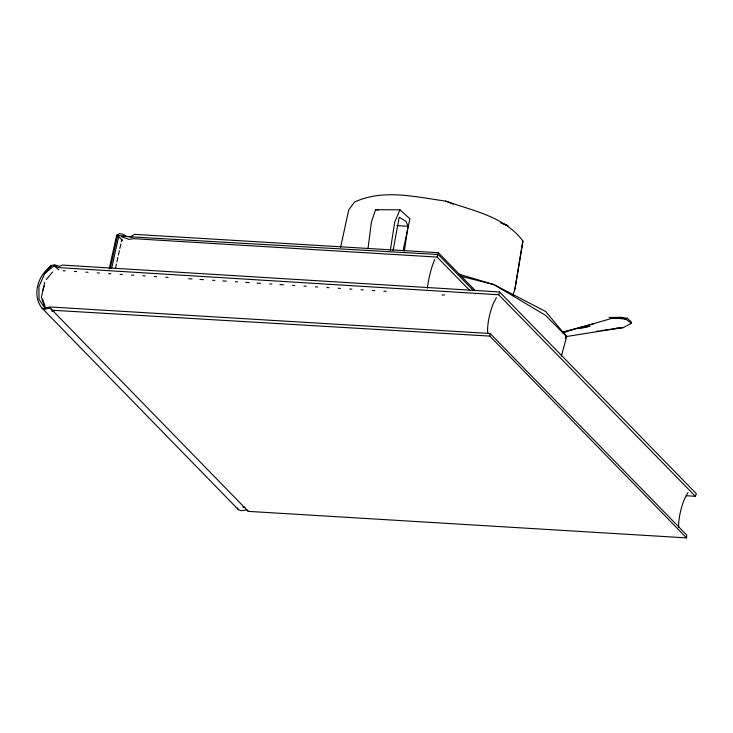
<?xml version="1.0" encoding="UTF-8"?>
<svg xmlns="http://www.w3.org/2000/svg" width="733" height="733" viewBox="0 0 733 733"><rect width="100%" height="100%" fill="white"/><g stroke="black" fill="none" stroke-linecap="round" stroke-linejoin="round"><path stroke-width="1.1" d="M109.162 268.993L116.657 235.275L119.525 233.625L122.75 234.175L126.589 236.53L130.547 236.722L134.46 234.358L438.325 252.702L437.152 257.091L469.926 290.671M51.264 265.529L51.411 265.676C38.318 274.893 31.51 294.437 41.937 308.071L44.631 309.225L50.229 308.098L248.322 511.368L686.555 537.894L686.739 535.072L490.148 333.515L49.853 306.962L44.74 307.915L39.023 299.275L38.904 286.612L44.731 273.519L51.264 265.529L54.489 264.778L59.483 266.354L62.223 265.071L499.594 291.963L696.35 493.721L695.342 496.287L686.216 495.719M43.174 290.286L43.357 288.069L44.594 286.172M367.966 248.789L371.429 222.062L375.562 209.702L399.98 209.821L409.921 218.782L403.022 250.915M686.555 537.894L489.809 336.09L490.148 333.515M404.387 250.851L408.024 226.25L405.99 221.366L399.219 217.243L393.08 250.539M390.295 250.494L394.766 221.943L399.98 209.821M512.807 295.536L514.942 289.022L522.904 241.02C504.725 216.501 472.941 210.902 445.902 201.126C415.895 197.095 383.203 188.537 354.415 202.143L348.716 209.904L340.616 247.213M522.904 241.02L514.942 289.022M111.691 268.131L118.654 236.622L116.657 235.275L117.161 236.017M44.676 282.352L41.378 297.25L45.29 308.749M110.243 268.37L117.592 235.403L132.013 236.933L438.279 254.516L473.426 290.561M115.429 268.452L116.41 264.008M116.904 261.791L117.885 257.356M118.379 255.13L119.369 250.695M119.855 248.478L120.844 244.034M121.33 241.817L121.825 239.599M561.377 356.165L566.664 336.603L545.673 311.488L493.813 284.569L458.995 274.16M695.342 496.287L498.733 294.785L499.594 291.963M434.632 259.693L432.342 265.685A128.119 108.823 -44.3 0 0 427.348 288.188M496.424 297.571L493.3 303.563A80.758 68.6 -44.3 0 0 487.546 329.52L487.821 333.662M687.948 492.448L684.31 499.448A80.777 68.618 -44.3 0 0 678.547 525.405L678.694 527.467M565.28 338.426L566.664 336.603L545.471 315.263L493.813 284.569L461.03 276.314M46.307 279.594L52.574 271.998M51.411 265.676L44.731 273.519L54.086 265.767L58.585 267.582L498.733 294.785M627.201 318.25L625.652 319.112L609.096 317.453L620.723 317.362L627.201 318.25L631.36 321.961L631.562 323.198L623.581 327.459L565.922 336.594M562.248 332.764L612.88 318.067L620.723 317.362L625.652 319.112L631.562 323.198M562.348 332.15L593.757 323.775M579.94 328.622L589.882 326.13L585.502 327.156M562.495 332.535L566.875 331.508M596.543 331.261L598.797 330.94M601.051 330.62L623.581 327.459L620.237 327.825M615.784 328.311L618.011 328.063M396.947 225.627L408.024 226.25M489.809 336.09L52.208 310.233L50.229 308.098M437.152 257.091L133.534 238.656L129.063 239.361L121.284 236.722M51.713 311.186L53.995 311.323M242.724 507.071L245.005 507.209M62.983 270.697L65.264 270.844M74.4 271.43L76.69 271.567M85.825 272.154L88.107 272.3M97.242 272.887L99.523 273.033M108.658 273.611L110.949 273.757M120.084 274.344L122.365 274.49M131.5 275.077L133.782 275.223M142.917 275.8L145.198 275.947M154.342 276.533L156.624 276.68M165.759 277.266L168.04 277.413M188.592 278.723L192.019 278.943M200.017 279.456L203.444 279.667M212.579 280.253L214.861 280.4M222.85 280.913L226.277 281.133M235.412 281.71L237.703 281.857M245.692 282.37L249.119 282.59M257.109 283.103L260.536 283.323M269.671 283.9L271.961 284.047M279.951 284.56L283.378 284.78M292.513 285.366L294.794 285.513M303.929 286.09L306.211 286.236M315.346 286.823L317.636 286.969M326.771 287.547L329.053 287.693M338.188 288.28L340.469 288.426M349.604 289.013L351.895 289.159M361.03 289.737L363.311 289.883M372.446 290.47L374.728 290.616M383.863 291.203L386.154 291.349M442.109 294.923L444.39 295.069M375.562 209.702L378.475 209.986M130.547 236.722L132.013 236.933M123.19 235.962L125.737 236.393M503.928 224.28L508.088 225.746L500.694 222.859M41.937 308.071L238.445 509.701L241.276 510.745L246.957 509.829L248.322 511.368M445.902 201.126L453.241 204.113M54.086 265.767L58.777 269.808M118.654 236.622L122.53 240.479M438.325 252.702L474.957 290.268M237.455 507.896L238.445 509.701M42.477 299.174L45.098 306.293"/></g></svg>
